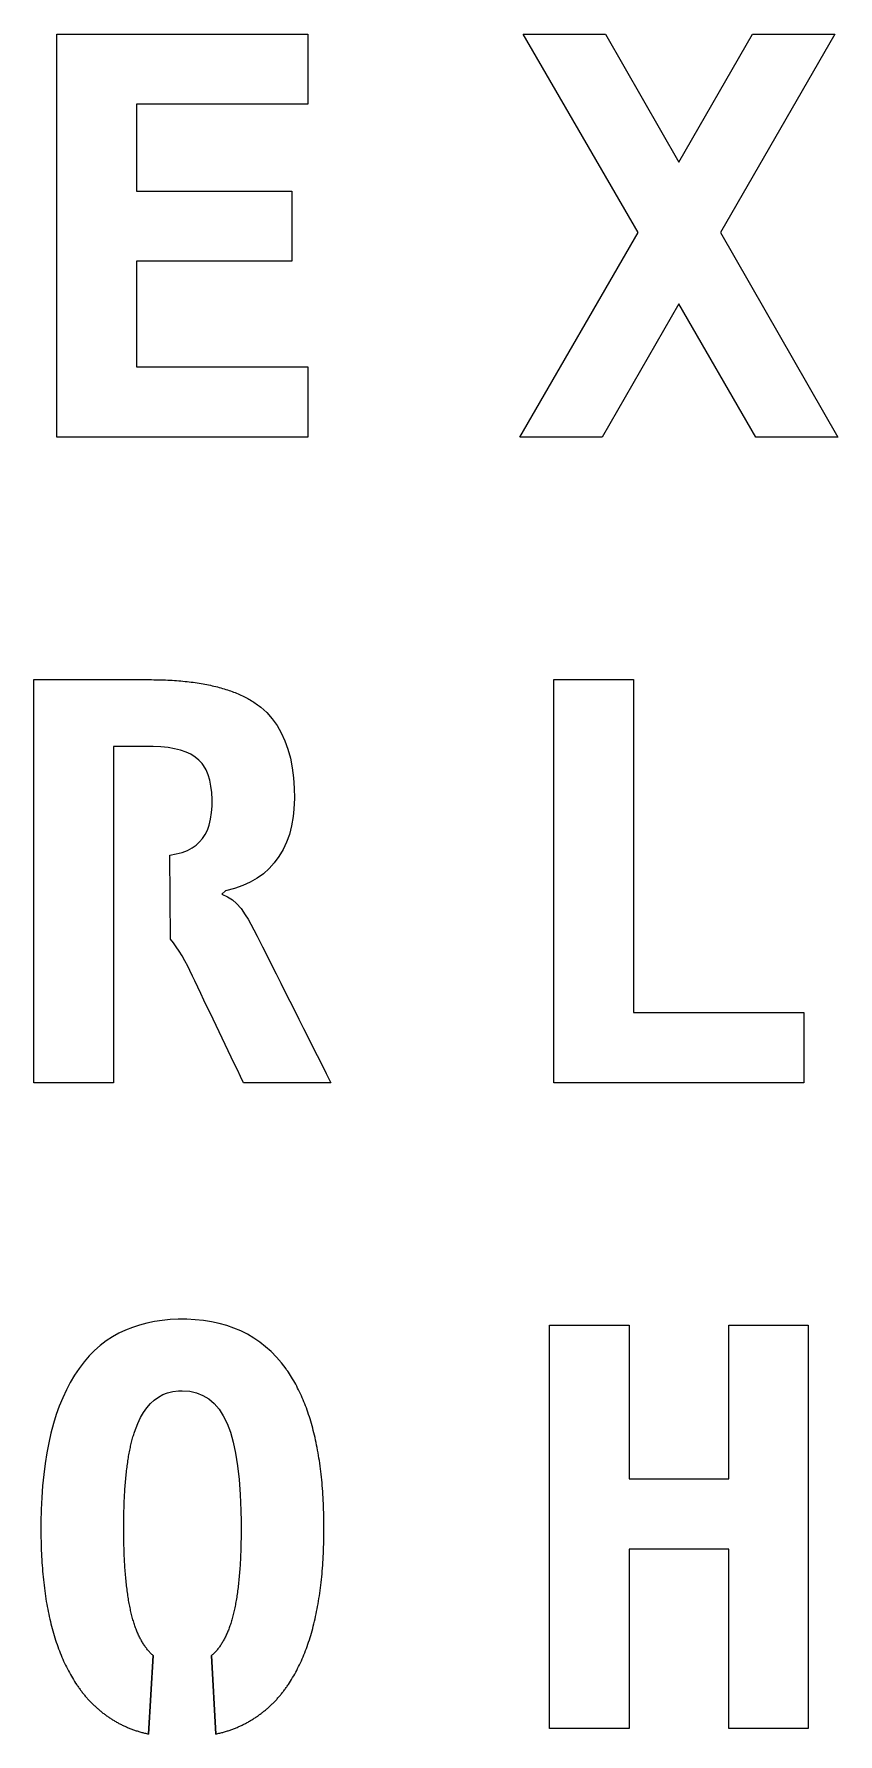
# Model space of a CAD drawing. Header units: centimetres. Extents: x -33.1 to 0, y 0 to 58.4.
# Drawn here: x -11.24 to -8.54, y 38.33 to 44.04 of the extents above; entities that cross this region are included whole.
import ezdxf

# ---------------------------------------------------------------- set-up
doc = ezdxf.new("R2010")
doc.units = ezdxf.units.CM
doc.header["$MEASUREMENT"] = 0
doc.layers.add('clean_face v1_face2', color=7, linetype='Continuous')

msp = doc.modelspace()

# ---------------------------------------------------------------- linework, layer by layer
at = {"layer": 'clean_face v1_face2'}
for p, q in [((-11.1673, 44.0377), (-10.3246, 44.0377)), ((-11.1673, 42.6848), (-11.1673, 44.0377)), ((-10.3246, 44.0377), (-10.3246, 43.8021)), ((-9.2162, 43.3717), (-9.6022, 44.0377)), ((-9.6022, 44.0377), (-9.3259, 44.0377)), ((-9.3259, 44.0377), (-9.0793, 43.6072)), ((-9.0793, 43.6072), (-8.832, 44.0377)), ((-8.5557, 44.0377), (-8.9398, 43.3717)), ((-8.832, 44.0377), (-8.5557, 44.0377)), ((-10.3246, 43.8021), (-10.9, 43.8021)), ((-10.9, 43.8021), (-10.9, 43.5103)), ((-10.9, 43.5103), (-10.3789, 43.5103)), ((-10.3789, 43.5103), (-10.3789, 43.2747)), ((-9.6131, 42.6848), (-9.2162, 43.3717)), ((-8.9398, 43.3717), (-8.5448, 42.6848)), ((-10.3789, 43.2747), (-10.9, 43.2747)), ((-10.9, 43.2747), (-10.9, 42.9204)), ((-9.0793, 43.1324), (-9.3367, 42.6848)), ((-8.8211, 42.6848), (-9.0793, 43.1324)), ((-10.9, 42.9204), (-10.3246, 42.9204)), ((-10.3246, 42.9204), (-10.3246, 42.6848)), ((-10.3246, 42.6848), (-11.1673, 42.6848)), ((-9.3367, 42.6848), (-9.6131, 42.6848)), ((-8.5448, 42.6848), (-8.8211, 42.6848)), ((-11.2444, 41.8707), (-10.9307, 41.8707)), ((-11.2444, 40.5178), (-11.2444, 41.8707)), ((-10.9307, 41.8707), (-10.9066, 41.8707)), ((-10.9066, 41.8707), (-10.8825, 41.8707)), ((-10.8825, 41.8707), (-10.8583, 41.8707)), ((-9.4985, 41.8707), (-9.2312, 41.8707)), ((-9.4985, 40.5178), (-9.4985, 41.8707)), ((-9.2312, 41.8707), (-9.2312, 40.7534)), ((-10.4832, 41.7783), (-10.4628, 41.7599)), ((-10.4628, 41.7599), (-10.4445, 41.7395)), ((-10.4445, 41.7395), (-10.4282, 41.7169)), ((-10.4282, 41.7169), (-10.4139, 41.6924)), ((-10.4139, 41.6924), (-10.4017, 41.6657)), ((-10.4017, 41.6657), (-10.3915, 41.6371)), ((-10.8708, 41.646), (-10.9771, 41.646)), ((-10.9771, 41.646), (-10.9771, 41.2772)), ((-10.8629, 41.646), (-10.8708, 41.646)), ((-10.8443, 41.6459), (-10.8629, 41.646)), ((-10.8184, 41.645), (-10.8443, 41.6459)), ((-10.7943, 41.6426), (-10.8184, 41.645)), ((-10.7722, 41.639), (-10.7943, 41.6426)), ((-10.752, 41.6339), (-10.7722, 41.639)), ((-10.7337, 41.6276), (-10.752, 41.6339)), ((-10.7174, 41.62), (-10.7337, 41.6276)), ((-10.703, 41.611), (-10.7174, 41.62)), ((-10.6906, 41.6007), (-10.703, 41.611)), ((-10.6799, 41.5889), (-10.6906, 41.6007)), ((-10.3915, 41.6371), (-10.3833, 41.6068)), ((-10.3833, 41.6068), (-10.377, 41.5749)), ((-10.6751, 41.5824), (-10.6799, 41.5889)), ((-10.6666, 41.5679), (-10.6751, 41.5824)), ((-10.6597, 41.5515), (-10.6666, 41.5679)), ((-10.6541, 41.5334), (-10.6597, 41.5515)), ((-10.377, 41.5749), (-10.3727, 41.5414)), ((-10.3727, 41.5414), (-10.3704, 41.5063)), ((-10.6501, 41.5135), (-10.6541, 41.5334)), ((-10.6475, 41.4917), (-10.6501, 41.5135)), ((-10.6464, 41.4682), (-10.6475, 41.4917)), ((-10.3704, 41.5063), (-10.37, 41.4725)), ((-10.6481, 41.4242), (-10.6466, 41.4455)), ((-10.6466, 41.4455), (-10.6464, 41.4682)), ((-10.3716, 41.4365), (-10.3741, 41.4113)), ((-10.37, 41.4725), (-10.3716, 41.4365)), ((-10.6623, 41.366), (-10.6561, 41.3828)), ((-10.6561, 41.3828), (-10.6513, 41.4022)), ((-10.6513, 41.4022), (-10.6481, 41.4242)), ((-10.3794, 41.38), (-10.3867, 41.3514)), ((-10.3741, 41.4113), (-10.3794, 41.38)), ((-10.7134, 41.3059), (-10.6996, 41.3154)), ((-10.6996, 41.3154), (-10.6882, 41.3259)), ((-10.6882, 41.3259), (-10.6784, 41.3375)), ((-10.6784, 41.3375), (-10.6698, 41.3509)), ((-10.6698, 41.3509), (-10.6623, 41.366)), ((-10.3962, 41.325), (-10.4079, 41.3002)), ((-10.3867, 41.3514), (-10.3962, 41.325)), ((-10.9771, 41.2772), (-10.9771, 41.1648)), ((-10.7882, 41.2814), (-10.7666, 41.2855)), ((-10.7864, 40.9993), (-10.7882, 41.2814)), ((-10.7666, 41.2855), (-10.7468, 41.2909)), ((-10.7468, 41.2909), (-10.7291, 41.2977)), ((-10.7291, 41.2977), (-10.7134, 41.3059)), ((-10.4379, 41.2554), (-10.4552, 41.2364)), ((-10.4218, 41.277), (-10.4379, 41.2554)), ((-10.4079, 41.3002), (-10.4218, 41.277)), ((-10.4952, 41.204), (-10.5181, 41.1906)), ((-10.4743, 41.2193), (-10.4952, 41.204)), ((-10.4552, 41.2364), (-10.4743, 41.2193)), ((-10.9771, 41.1648), (-10.9771, 41.0525)), ((-10.601, 41.1622), (-10.6135, 41.1507)), ((-10.6135, 41.1507), (-10.6135, 41.1507)), ((-10.6135, 41.1507), (-10.5947, 41.1422)), ((-10.5708, 41.1697), (-10.601, 41.1622)), ((-10.5947, 41.1422), (-10.5779, 41.1315)), ((-10.5432, 41.1792), (-10.5708, 41.1697)), ((-10.5181, 41.1906), (-10.5432, 41.1792)), ((-10.5779, 41.1315), (-10.5639, 41.1195)), ((-10.5639, 41.1195), (-10.5493, 41.1023)), ((-10.5493, 41.1023), (-10.5348, 41.0813)), ((-10.9771, 41.0525), (-10.9771, 40.5178)), ((-10.5348, 41.0813), (-10.5258, 41.0667)), ((-10.5258, 41.0667), (-10.5162, 41.05)), ((-10.5162, 41.05), (-10.506, 41.031)), ((-10.506, 41.031), (-10.4951, 41.01)), ((-10.7765, 40.9874), (-10.7864, 40.9993)), ((-10.7668, 40.9742), (-10.7765, 40.9874)), ((-10.757, 40.9598), (-10.7668, 40.9742)), ((-10.4951, 41.01), (-10.477, 40.974)), ((-10.477, 40.974), (-10.4617, 40.9436)), ((-10.7473, 40.9441), (-10.757, 40.9598)), ((-10.7377, 40.9271), (-10.7473, 40.9441)), ((-10.7281, 40.9089), (-10.7377, 40.9271)), ((-10.4617, 40.9436), (-10.4464, 40.9132)), ((-10.4464, 40.9132), (-10.4311, 40.8827)), ((-10.7207, 40.8939), (-10.7281, 40.9089)), ((-10.7118, 40.8755), (-10.7207, 40.8939)), ((-10.7043, 40.8594), (-10.7118, 40.8755)), ((-10.6941, 40.8381), (-10.7043, 40.8594)), ((-10.4311, 40.8827), (-10.4158, 40.8524)), ((-10.6839, 40.8167), (-10.6941, 40.8381)), ((-10.6737, 40.7954), (-10.6839, 40.8167)), ((-10.4158, 40.8524), (-10.4005, 40.822)), ((-10.4005, 40.822), (-10.3852, 40.7915)), ((-10.6635, 40.774), (-10.6737, 40.7954)), ((-10.6533, 40.7527), (-10.6635, 40.774)), ((-10.6432, 40.7313), (-10.6533, 40.7527)), ((-10.3852, 40.7915), (-10.37, 40.7611)), ((-10.37, 40.7611), (-10.3546, 40.7307)), ((-9.2312, 40.7534), (-8.6594, 40.7534)), ((-8.6594, 40.7534), (-8.6594, 40.5178)), ((-10.633, 40.71), (-10.6432, 40.7313)), ((-10.6228, 40.6886), (-10.633, 40.71)), ((-10.6126, 40.6673), (-10.6228, 40.6886)), ((-10.3546, 40.7307), (-10.3394, 40.7003)), ((-10.3394, 40.7003), (-10.3241, 40.6699)), ((-10.6024, 40.6459), (-10.6126, 40.6673)), ((-10.5922, 40.6246), (-10.6024, 40.6459)), ((-10.3241, 40.6699), (-10.3088, 40.6395)), ((-10.3088, 40.6395), (-10.2935, 40.6091)), ((-10.582, 40.6032), (-10.5922, 40.6246)), ((-10.5718, 40.5819), (-10.582, 40.6032)), ((-10.5616, 40.5606), (-10.5718, 40.5819)), ((-10.2935, 40.6091), (-10.2782, 40.5786)), ((-10.2782, 40.5786), (-10.2629, 40.5482)), ((-10.9771, 40.5178), (-11.2444, 40.5178)), ((-10.5514, 40.5392), (-10.5616, 40.5606)), ((-10.5412, 40.5178), (-10.5514, 40.5392)), ((-10.2476, 40.5178), (-10.5412, 40.5178)), ((-10.2629, 40.5482), (-10.2476, 40.5178)), ((-8.6594, 40.5178), (-9.4985, 40.5178)), ((-10.8399, 39.716), (-10.8651, 39.7108)), ((-10.814, 39.72), (-10.8399, 39.716)), ((-10.7875, 39.7226), (-10.814, 39.72)), ((-10.7603, 39.7239), (-10.7875, 39.7226)), ((-10.7317, 39.7239), (-10.7603, 39.7239)), ((-10.703, 39.7225), (-10.7317, 39.7239)), ((-10.6752, 39.7197), (-10.703, 39.7225)), ((-10.6483, 39.7155), (-10.6752, 39.7197)), ((-10.6224, 39.7099), (-10.6483, 39.7155)), ((-10.9809, 39.6649), (-11.0017, 39.6513)), ((-10.9592, 39.6769), (-10.9809, 39.6649)), ((-10.9367, 39.6874), (-10.9592, 39.6769)), ((-10.9135, 39.6965), (-10.9367, 39.6874)), ((-10.8896, 39.7043), (-10.9135, 39.6965)), ((-10.8651, 39.7108), (-10.8896, 39.7043)), ((-10.5974, 39.7028), (-10.6224, 39.7099)), ((-10.5733, 39.6944), (-10.5974, 39.7028)), ((-10.5502, 39.6846), (-10.5733, 39.6944)), ((-10.528, 39.6734), (-10.5502, 39.6846)), ((-10.5067, 39.6609), (-10.528, 39.6734)), ((-10.4863, 39.6469), (-10.5067, 39.6609)), ((-9.5135, 39.7037), (-9.2462, 39.7037)), ((-9.5135, 38.3508), (-9.5135, 39.7037)), ((-9.2462, 39.7037), (-9.2462, 39.1881)), ((-8.9118, 39.1881), (-8.9118, 39.7037)), ((-8.9118, 39.7037), (-8.6445, 39.7037)), ((-8.6445, 39.7037), (-8.6445, 38.3508)), ((-11.059, 39.6006), (-11.0764, 39.5805)), ((-11.0408, 39.6191), (-11.059, 39.6006)), ((-11.0217, 39.636), (-11.0408, 39.6191)), ((-11.0017, 39.6513), (-11.0217, 39.636)), ((-10.4668, 39.6317), (-10.4863, 39.6469)), ((-10.4482, 39.6151), (-10.4668, 39.6317)), ((-10.4305, 39.5971), (-10.4482, 39.6151)), ((-11.0928, 39.5588), (-11.1082, 39.5358)), ((-11.0764, 39.5805), (-11.0928, 39.5588)), ((-10.4138, 39.5778), (-10.4305, 39.5971)), ((-10.3979, 39.5572), (-10.4138, 39.5778)), ((-11.1357, 39.4868), (-11.148, 39.4603)), ((-11.1225, 39.5119), (-11.1357, 39.4868)), ((-11.1082, 39.5358), (-11.1225, 39.5119)), ((-11.1593, 39.4326), (-11.1697, 39.4037)), ((-11.148, 39.4603), (-11.1593, 39.4326)), ((-10.8655, 39.427), (-10.8535, 39.4408)), ((-10.8535, 39.4408), (-10.8406, 39.4527)), ((-10.8406, 39.4527), (-10.8268, 39.4627)), ((-10.8268, 39.4627), (-10.8118, 39.4708)), ((-10.8118, 39.4708), (-10.7956, 39.477)), ((-10.7956, 39.477), (-10.7782, 39.4812)), ((-10.7782, 39.4812), (-10.7596, 39.4835)), ((-10.7596, 39.4835), (-10.7464, 39.4839)), ((-10.7464, 39.4839), (-10.7215, 39.4822)), ((-10.7215, 39.4822), (-10.6983, 39.4771)), ((-10.6983, 39.4771), (-10.6769, 39.4685)), ((-10.6769, 39.4685), (-10.6572, 39.4565)), ((-10.6572, 39.4565), (-10.6393, 39.4411)), ((-10.6393, 39.4411), (-10.6231, 39.4222)), ((-11.1791, 39.3735), (-11.1875, 39.342)), ((-11.1697, 39.4037), (-11.1791, 39.3735)), ((-10.907, 39.3452), (-10.896, 39.3743)), ((-10.896, 39.3743), (-10.8867, 39.3937)), ((-10.8867, 39.3937), (-10.8765, 39.4113)), ((-10.8765, 39.4113), (-10.8655, 39.427)), ((-10.6231, 39.4222), (-10.6087, 39.4)), ((-10.6087, 39.4), (-10.5961, 39.3743)), ((-10.5961, 39.3743), (-10.585, 39.3452)), ((-11.1875, 39.342), (-11.195, 39.3092)), ((-10.585, 39.3452), (-10.5754, 39.3118)), ((-11.2016, 39.2752), (-11.2071, 39.2398)), ((-11.195, 39.3092), (-11.2016, 39.2752)), ((-10.5754, 39.3118), (-10.5673, 39.2743)), ((-10.5673, 39.2743), (-10.5607, 39.2324)), ((-11.2118, 39.2031), (-11.2155, 39.1651)), ((-11.2071, 39.2398), (-11.2118, 39.2031)), ((-10.5607, 39.2324), (-10.5555, 39.1864)), ((-11.2155, 39.1651), (-11.2184, 39.1258)), ((-10.5555, 39.1864), (-10.5519, 39.1361)), ((-9.2462, 39.1881), (-8.9118, 39.1881)), ((-11.2184, 39.1258), (-11.2202, 39.0852)), ((-10.5519, 39.1361), (-10.5496, 39.0815)), ((-11.2202, 39.0852), (-11.2212, 39.0432)), ((-8.9118, 38.9525), (-9.2462, 38.9525)), ((-9.2462, 38.9525), (-9.2462, 38.3508)), ((-8.9118, 38.3508), (-8.9118, 38.9525)), ((-10.8442, 38.5952), (-10.8601, 38.3318)), ((-10.8601, 38.3318), (-10.8442, 38.5952)), ((-10.8442, 38.5952), (-10.8442, 38.5952)), ((-10.6333, 38.3318), (-10.648, 38.5952)), ((-10.648, 38.5952), (-10.6333, 38.3318)), ((-9.2462, 38.3508), (-9.5135, 38.3508)), ((-8.6445, 38.3508), (-8.9118, 38.3508))]:
    msp.add_line(p, q, dxfattribs=at)
for points in [[(-10.8583, 41.8707), (-10.8475, 41.8707), (-10.8368, 41.8705), (-10.8263, 41.8703)], [(-10.8263, 41.8703), (-10.8158, 41.8701), (-10.8055, 41.8697), (-10.7954, 41.8692)], [(-10.7954, 41.8692), (-10.7853, 41.8688), (-10.7754, 41.8682), (-10.7656, 41.8674)], [(-10.7656, 41.8674), (-10.7559, 41.8667), (-10.7464, 41.8659), (-10.7371, 41.8649)], [(-10.7371, 41.8649), (-10.7277, 41.864), (-10.7186, 41.8629), (-10.7096, 41.8617)], [(-10.7096, 41.8617), (-10.7006, 41.8605), (-10.6919, 41.8591), (-10.6833, 41.8577)], [(-10.6833, 41.8577), (-10.6747, 41.8563), (-10.6663, 41.8547), (-10.6581, 41.853)], [(-10.6581, 41.853), (-10.6499, 41.8513), (-10.6419, 41.8495), (-10.6341, 41.8476)], [(-10.6341, 41.8476), (-10.6263, 41.8456), (-10.6186, 41.8436), (-10.6113, 41.8414)], [(-10.6113, 41.8414), (-10.6038, 41.8393), (-10.5966, 41.837), (-10.5895, 41.8346)], [(-10.5895, 41.8346), (-10.5824, 41.8322), (-10.5756, 41.8297), (-10.5689, 41.827)], [(-10.5689, 41.827), (-10.5623, 41.8244), (-10.5558, 41.8216), (-10.5495, 41.8187)], [(-10.5495, 41.8187), (-10.5432, 41.8158), (-10.5371, 41.8128), (-10.5312, 41.8097)], [(-10.5312, 41.8097), (-10.5253, 41.8066), (-10.5196, 41.8033), (-10.5141, 41.7999)], [(-10.5141, 41.7999), (-10.5085, 41.7966), (-10.5032, 41.7931), (-10.4981, 41.7894)], [(-10.4981, 41.7894), (-10.4929, 41.7858), (-10.488, 41.7821), (-10.4832, 41.7783)], [(-10.3903, 39.5464), (-10.3928, 39.5501), (-10.3954, 39.5537), (-10.3979, 39.5572)], [(-10.3759, 39.5236), (-10.3805, 39.5314), (-10.3853, 39.539), (-10.3903, 39.5464)], [(-10.3623, 39.4994), (-10.3667, 39.5076), (-10.3712, 39.5157), (-10.3759, 39.5236)], [(-10.3497, 39.4738), (-10.3538, 39.4826), (-10.358, 39.4911), (-10.3623, 39.4994)], [(-10.338, 39.447), (-10.3418, 39.4562), (-10.3457, 39.4651), (-10.3497, 39.4738)], [(-10.3273, 39.4189), (-10.3307, 39.4285), (-10.3343, 39.4379), (-10.338, 39.447)], [(-10.3174, 39.3894), (-10.3206, 39.3994), (-10.3239, 39.4093), (-10.3273, 39.4189)], [(-10.3086, 39.3586), (-10.3114, 39.3691), (-10.3143, 39.3794), (-10.3174, 39.3894)], [(-10.9166, 39.3118), (-10.9151, 39.3177), (-10.9136, 39.3235), (-10.912, 39.3291)], [(-10.912, 39.3291), (-10.9104, 39.3346), (-10.9087, 39.34), (-10.907, 39.3452)], [(-10.3006, 39.3265), (-10.3031, 39.3374), (-10.3058, 39.3481), (-10.3086, 39.3586)], [(-10.2937, 39.293), (-10.2958, 39.3044), (-10.2981, 39.3155), (-10.3006, 39.3265)], [(-10.9282, 39.2539), (-10.9271, 39.2608), (-10.9259, 39.2677), (-10.9247, 39.2743)], [(-10.9247, 39.2743), (-10.9235, 39.2809), (-10.9222, 39.2873), (-10.9208, 39.2936)], [(-10.9208, 39.2936), (-10.9195, 39.2999), (-10.9181, 39.3059), (-10.9166, 39.3118)], [(-10.2876, 39.2582), (-10.2894, 39.27), (-10.2914, 39.2816), (-10.2937, 39.293)], [(-10.2824, 39.2221), (-10.284, 39.2344), (-10.2857, 39.2464), (-10.2876, 39.2582)], [(-10.9365, 39.1864), (-10.9357, 39.1944), (-10.9349, 39.2022), (-10.9341, 39.2099)], [(-10.9341, 39.2099), (-10.9332, 39.2176), (-10.9323, 39.2251), (-10.9313, 39.2324)], [(-10.9313, 39.2324), (-10.9303, 39.2398), (-10.9293, 39.2469), (-10.9282, 39.2539)], [(-10.2782, 39.1847), (-10.2794, 39.1974), (-10.2808, 39.2099), (-10.2824, 39.2221)], [(-10.9402, 39.1361), (-10.9397, 39.1448), (-10.9391, 39.1534), (-10.9385, 39.1617)], [(-10.9385, 39.1617), (-10.9379, 39.1701), (-10.9372, 39.1783), (-10.9365, 39.1864)], [(-10.2749, 39.1459), (-10.2759, 39.1591), (-10.277, 39.172), (-10.2782, 39.1847)], [(-10.2726, 39.1059), (-10.2732, 39.1194), (-10.274, 39.1328), (-10.2749, 39.1459)], [(-10.9423, 39.0815), (-10.9421, 39.0909), (-10.9418, 39.1002), (-10.9415, 39.1093)], [(-10.9415, 39.1093), (-10.9411, 39.1184), (-10.9406, 39.1273), (-10.9402, 39.1361)], [(-10.2712, 39.0645), (-10.2715, 39.0785), (-10.272, 39.0923), (-10.2726, 39.1059)], [(-11.2212, 39.0432), (-11.2212, 39.0361), (-11.2213, 39.029), (-11.2213, 39.0218)], [(-10.9431, 39.0227), (-10.9431, 39.0328), (-10.943, 39.0428), (-10.9429, 39.0526)], [(-10.9429, 39.0526), (-10.9428, 39.0624), (-10.9426, 39.0721), (-10.9423, 39.0815)], [(-10.5496, 39.0815), (-10.5494, 39.0721), (-10.5492, 39.0624), (-10.5491, 39.0526)], [(-10.5491, 39.0526), (-10.549, 39.0428), (-10.5489, 39.0328), (-10.5489, 39.0227)], [(-10.2707, 39.0218), (-10.2707, 39.0362), (-10.2709, 39.0504), (-10.2712, 39.0645)], [(-11.2213, 39.0218), (-11.2213, 39.0074), (-11.2211, 38.9931), (-11.2208, 38.9792)], [(-11.2208, 38.9792), (-11.2205, 38.9651), (-11.22, 38.9514), (-11.2194, 38.9378)], [(-10.9429, 38.9926), (-10.943, 39.0025), (-10.9431, 39.0125), (-10.9431, 39.0227)], [(-10.9423, 38.9636), (-10.9426, 38.9731), (-10.9428, 38.9828), (-10.9429, 38.9926)], [(-10.5491, 38.9926), (-10.5492, 38.9828), (-10.5494, 38.9731), (-10.5496, 38.9636)], [(-10.5489, 39.0227), (-10.5489, 39.0125), (-10.549, 39.0025), (-10.5491, 38.9926)], [(-10.2726, 38.9381), (-10.272, 38.9516), (-10.2715, 38.9653), (-10.2712, 38.9793)], [(-10.2712, 38.9793), (-10.2709, 38.9932), (-10.2707, 39.0074), (-10.2707, 39.0218)], [(-11.2194, 38.9378), (-11.2188, 38.9243), (-11.218, 38.911), (-11.2171, 38.8979)], [(-10.9415, 38.9357), (-10.9418, 38.9449), (-10.9421, 38.9542), (-10.9423, 38.9636)], [(-10.9402, 38.9089), (-10.9406, 38.9177), (-10.9411, 38.9266), (-10.9415, 38.9357)], [(-10.5506, 38.9357), (-10.5509, 38.9266), (-10.5514, 38.9177), (-10.5519, 38.9089)], [(-10.5496, 38.9636), (-10.5499, 38.9542), (-10.5502, 38.9449), (-10.5506, 38.9357)], [(-10.2749, 38.8982), (-10.274, 38.9112), (-10.2732, 38.9245), (-10.2726, 38.9381)], [(-11.2171, 38.8979), (-11.2161, 38.8847), (-11.215, 38.8719), (-11.2138, 38.8592)], [(-11.2138, 38.8592), (-11.2125, 38.8465), (-11.2111, 38.8341), (-11.2095, 38.8218)], [(-10.9385, 38.8831), (-10.9391, 38.8915), (-10.9397, 38.9001), (-10.9402, 38.9089)], [(-10.9365, 38.8584), (-10.9372, 38.8665), (-10.9379, 38.8747), (-10.9385, 38.8831)], [(-10.9341, 38.8348), (-10.9349, 38.8425), (-10.9357, 38.8504), (-10.9365, 38.8584)], [(-10.5555, 38.8584), (-10.5563, 38.8504), (-10.5571, 38.8425), (-10.558, 38.8348)], [(-10.5535, 38.8831), (-10.5541, 38.8747), (-10.5548, 38.8665), (-10.5555, 38.8584)], [(-10.5519, 38.9089), (-10.5524, 38.9001), (-10.5529, 38.8915), (-10.5535, 38.8831)], [(-10.2824, 38.8223), (-10.2808, 38.8345), (-10.2794, 38.8469), (-10.2782, 38.8596)], [(-10.2782, 38.8596), (-10.277, 38.8722), (-10.2759, 38.8851), (-10.2749, 38.8982)], [(-11.2095, 38.8218), (-11.208, 38.8095), (-11.2062, 38.7975), (-11.2044, 38.7857)], [(-10.9313, 38.8122), (-10.9323, 38.8196), (-10.9332, 38.8271), (-10.9341, 38.8348)], [(-10.9282, 38.7907), (-10.9293, 38.7977), (-10.9303, 38.8049), (-10.9313, 38.8122)], [(-10.5607, 38.8122), (-10.5617, 38.8049), (-10.5627, 38.7977), (-10.5638, 38.7907)], [(-10.558, 38.8348), (-10.5588, 38.8271), (-10.5597, 38.8196), (-10.5607, 38.8122)], [(-10.2876, 38.7863), (-10.2857, 38.7981), (-10.284, 38.8101), (-10.2824, 38.8223)], [(-11.2044, 38.7857), (-11.2025, 38.7739), (-11.2004, 38.7623), (-11.1982, 38.751)], [(-11.1982, 38.751), (-11.196, 38.7396), (-11.1937, 38.7285), (-11.1912, 38.7175)], [(-10.9247, 38.7703), (-10.9259, 38.7769), (-10.9271, 38.7837), (-10.9282, 38.7907)], [(-10.9208, 38.7509), (-10.9222, 38.7572), (-10.9235, 38.7636), (-10.9247, 38.7703)], [(-10.9166, 38.7327), (-10.9181, 38.7386), (-10.9195, 38.7447), (-10.9208, 38.7509)], [(-10.5712, 38.7509), (-10.5726, 38.7447), (-10.574, 38.7386), (-10.5754, 38.7327)], [(-10.5673, 38.7703), (-10.5686, 38.7636), (-10.5698, 38.7572), (-10.5712, 38.7509)], [(-10.5638, 38.7907), (-10.5649, 38.7837), (-10.5661, 38.7769), (-10.5673, 38.7703)], [(-10.3006, 38.7182), (-10.2981, 38.7291), (-10.2958, 38.7402), (-10.2937, 38.7516)], [(-10.2937, 38.7516), (-10.2914, 38.7629), (-10.2894, 38.7745), (-10.2876, 38.7863)], [(-11.1912, 38.7175), (-11.1887, 38.7066), (-11.186, 38.6959), (-11.1832, 38.6854)], [(-10.912, 38.7154), (-10.9136, 38.721), (-10.9151, 38.7267), (-10.9166, 38.7327)], [(-10.907, 38.6993), (-10.9087, 38.7045), (-10.9104, 38.7099), (-10.912, 38.7154)], [(-10.9017, 38.6842), (-10.9035, 38.689), (-10.9053, 38.6941), (-10.907, 38.6993)], [(-10.585, 38.6993), (-10.5867, 38.6941), (-10.5885, 38.689), (-10.5903, 38.6842)], [(-10.58, 38.7154), (-10.5816, 38.7099), (-10.5832, 38.7045), (-10.585, 38.6993)], [(-10.5754, 38.7327), (-10.5769, 38.7267), (-10.5785, 38.721), (-10.58, 38.7154)], [(-10.3174, 38.6553), (-10.3143, 38.6654), (-10.3114, 38.6757), (-10.3086, 38.6861)], [(-10.3086, 38.6861), (-10.3058, 38.6966), (-10.3031, 38.7073), (-10.3006, 38.7182)], [(-11.1832, 38.6854), (-11.1803, 38.6749), (-11.1773, 38.6646), (-11.1742, 38.6546)], [(-11.1742, 38.6546), (-11.1711, 38.6445), (-11.1678, 38.6347), (-11.1643, 38.6251)], [(-10.896, 38.6702), (-10.8979, 38.6747), (-10.8998, 38.6794), (-10.9017, 38.6842)], [(-10.8899, 38.6569), (-10.892, 38.6612), (-10.894, 38.6656), (-10.896, 38.6702)], [(-10.8833, 38.6445), (-10.8856, 38.6485), (-10.8878, 38.6526), (-10.8899, 38.6569)], [(-10.8764, 38.6329), (-10.8787, 38.6366), (-10.8811, 38.6405), (-10.8833, 38.6445)], [(-10.869, 38.6222), (-10.8715, 38.6256), (-10.874, 38.6292), (-10.8764, 38.6329)], [(-10.6157, 38.6329), (-10.6181, 38.6292), (-10.6206, 38.6256), (-10.6231, 38.6222)], [(-10.6087, 38.6445), (-10.611, 38.6405), (-10.6133, 38.6366), (-10.6157, 38.6329)], [(-10.6022, 38.6569), (-10.6042, 38.6526), (-10.6065, 38.6485), (-10.6087, 38.6445)], [(-10.5961, 38.6702), (-10.598, 38.6656), (-10.6, 38.6612), (-10.6022, 38.6569)], [(-10.5903, 38.6842), (-10.5922, 38.6794), (-10.5941, 38.6747), (-10.5961, 38.6702)], [(-10.3273, 38.6259), (-10.3239, 38.6355), (-10.3206, 38.6453), (-10.3174, 38.6553)], [(-11.1643, 38.6251), (-11.1609, 38.6154), (-11.1573, 38.6061), (-11.1535, 38.5968)], [(-11.1535, 38.5968), (-11.1497, 38.5876), (-11.1458, 38.5787), (-11.1417, 38.5699)], [(-10.8611, 38.6124), (-10.8638, 38.6155), (-10.8664, 38.6188), (-10.869, 38.6222)], [(-10.8528, 38.6034), (-10.8557, 38.6062), (-10.8585, 38.6092), (-10.8611, 38.6124)], [(-10.8442, 38.5952), (-10.8471, 38.5978), (-10.85, 38.6005), (-10.8528, 38.6034)], [(-10.6393, 38.6034), (-10.6421, 38.6005), (-10.645, 38.5978), (-10.648, 38.5952)], [(-10.631, 38.6124), (-10.6337, 38.6092), (-10.6364, 38.6062), (-10.6393, 38.6034)], [(-10.6231, 38.6222), (-10.6257, 38.6188), (-10.6283, 38.6155), (-10.631, 38.6124)], [(-10.3497, 38.5708), (-10.3457, 38.5796), (-10.3418, 38.5885), (-10.338, 38.5977)], [(-10.338, 38.5977), (-10.3343, 38.6069), (-10.3307, 38.6163), (-10.3273, 38.6259)], [(-11.1417, 38.5699), (-11.1376, 38.5612), (-11.1334, 38.5527), (-11.129, 38.5444)], [(-11.129, 38.5444), (-11.1246, 38.536), (-11.1201, 38.5279), (-11.1154, 38.5201)], [(-11.1154, 38.5201), (-11.1107, 38.5122), (-11.1058, 38.5046), (-11.1007, 38.4971)], [(-10.3903, 38.498), (-10.3853, 38.5054), (-10.3805, 38.5131), (-10.3759, 38.521)], [(-10.3759, 38.521), (-10.3712, 38.5289), (-10.3667, 38.5369), (-10.3623, 38.5452)], [(-10.3623, 38.5452), (-10.358, 38.5536), (-10.3538, 38.5621), (-10.3497, 38.5708)], [(-11.1007, 38.4971), (-11.0984, 38.4936), (-11.096, 38.4901), (-11.0935, 38.4866)], [(-11.0935, 38.4866), (-11.091, 38.4832), (-11.0886, 38.4798), (-11.086, 38.4764)], [(-11.086, 38.4764), (-11.0835, 38.4731), (-11.0809, 38.4698), (-11.0783, 38.4666)], [(-11.0783, 38.4666), (-11.0757, 38.4633), (-11.073, 38.4601), (-11.0703, 38.457)], [(-10.4213, 38.4575), (-10.4185, 38.4607), (-10.4158, 38.4639), (-10.4131, 38.4672)], [(-10.4131, 38.4672), (-10.4105, 38.4704), (-10.4079, 38.4738), (-10.4053, 38.4771)], [(-10.4053, 38.4771), (-10.4027, 38.4805), (-10.4002, 38.484), (-10.3977, 38.4874)], [(-10.3977, 38.4874), (-10.3952, 38.4909), (-10.3927, 38.4944), (-10.3903, 38.498)], [(-11.0703, 38.457), (-11.0676, 38.4538), (-11.0649, 38.4508), (-11.0622, 38.4477)], [(-11.0622, 38.4477), (-11.0594, 38.4447), (-11.0565, 38.4417), (-11.0537, 38.4388)], [(-11.0537, 38.4388), (-11.0508, 38.4358), (-11.0479, 38.4329), (-11.045, 38.4301)], [(-11.045, 38.4301), (-11.0421, 38.4273), (-11.0391, 38.4245), (-11.0361, 38.4218)], [(-11.0361, 38.4218), (-11.0331, 38.4191), (-11.03, 38.4164), (-11.0269, 38.4138)], [(-11.0269, 38.4138), (-11.0239, 38.4111), (-11.0207, 38.4086), (-11.0176, 38.4061)], [(-11.0176, 38.4061), (-11.0144, 38.4035), (-11.0112, 38.4011), (-11.0079, 38.3986)], [(-10.4844, 38.3987), (-10.4812, 38.4011), (-10.4779, 38.4036), (-10.4747, 38.4062)], [(-10.4747, 38.4062), (-10.4715, 38.4087), (-10.4683, 38.4113), (-10.4652, 38.4139)], [(-10.4652, 38.4139), (-10.4621, 38.4166), (-10.459, 38.4193), (-10.4559, 38.422)], [(-10.4559, 38.422), (-10.4529, 38.4248), (-10.4499, 38.4275), (-10.4469, 38.4304)], [(-10.4469, 38.4304), (-10.4439, 38.4333), (-10.441, 38.4362), (-10.4381, 38.4391)], [(-10.4381, 38.4391), (-10.4352, 38.4421), (-10.4324, 38.4451), (-10.4295, 38.4481)], [(-10.4295, 38.4481), (-10.4268, 38.4512), (-10.424, 38.4543), (-10.4213, 38.4575)], [(-11.0079, 38.3986), (-11.0047, 38.3962), (-11.0014, 38.3938), (-10.9981, 38.3915)], [(-10.9981, 38.3915), (-10.9947, 38.3892), (-10.9914, 38.3869), (-10.988, 38.3847)], [(-10.988, 38.3847), (-10.9845, 38.3825), (-10.9811, 38.3803), (-10.9776, 38.3782)], [(-10.9776, 38.3782), (-10.9742, 38.3761), (-10.9706, 38.374), (-10.967, 38.3721)], [(-10.967, 38.3721), (-10.9635, 38.37), (-10.9599, 38.3681), (-10.9562, 38.3662)], [(-10.9562, 38.3662), (-10.9526, 38.3643), (-10.9489, 38.3624), (-10.9452, 38.3607)], [(-10.9452, 38.3607), (-10.9414, 38.3589), (-10.9377, 38.3571), (-10.9338, 38.3554)], [(-10.9338, 38.3554), (-10.93, 38.3538), (-10.9261, 38.3522), (-10.9222, 38.3506)], [(-10.9222, 38.3506), (-10.9183, 38.3491), (-10.9143, 38.3476), (-10.9104, 38.3461)], [(-10.9104, 38.3461), (-10.9063, 38.3447), (-10.9023, 38.3433), (-10.8982, 38.342)], [(-10.5951, 38.342), (-10.591, 38.3433), (-10.587, 38.3447), (-10.5829, 38.3461)], [(-10.5829, 38.3461), (-10.5789, 38.3476), (-10.5749, 38.3491), (-10.571, 38.3506)], [(-10.571, 38.3506), (-10.5671, 38.3522), (-10.5631, 38.3538), (-10.5593, 38.3554)], [(-10.5593, 38.3554), (-10.5554, 38.3571), (-10.5516, 38.3589), (-10.5479, 38.3607)], [(-10.5479, 38.3607), (-10.5441, 38.3624), (-10.5404, 38.3643), (-10.5367, 38.3662)], [(-10.5367, 38.3662), (-10.533, 38.3681), (-10.5293, 38.37), (-10.5258, 38.3721)], [(-10.5258, 38.3721), (-10.5221, 38.374), (-10.5186, 38.3761), (-10.5151, 38.3783)], [(-10.5151, 38.3783), (-10.5115, 38.3803), (-10.5081, 38.3825), (-10.5046, 38.3848)], [(-10.5046, 38.3848), (-10.5012, 38.387), (-10.4978, 38.3892), (-10.4944, 38.3916)], [(-10.4944, 38.3916), (-10.491, 38.3939), (-10.4877, 38.3963), (-10.4844, 38.3987)], [(-10.8982, 38.342), (-10.8941, 38.3407), (-10.89, 38.3395), (-10.8858, 38.3383)], [(-10.8858, 38.3383), (-10.8816, 38.3371), (-10.8773, 38.336), (-10.873, 38.3349)], [(-10.873, 38.3349), (-10.8688, 38.3338), (-10.8645, 38.3328), (-10.8601, 38.3318)], [(-10.6333, 38.3318), (-10.6289, 38.3328), (-10.6246, 38.3338), (-10.6203, 38.3349)], [(-10.6203, 38.3349), (-10.616, 38.336), (-10.6118, 38.3371), (-10.6076, 38.3383)], [(-10.6076, 38.3383), (-10.6034, 38.3395), (-10.5993, 38.3407), (-10.5951, 38.342)]]:
    msp.add_open_spline(points, degree=3, dxfattribs=at)

doc.saveas('drawing.dxf')
